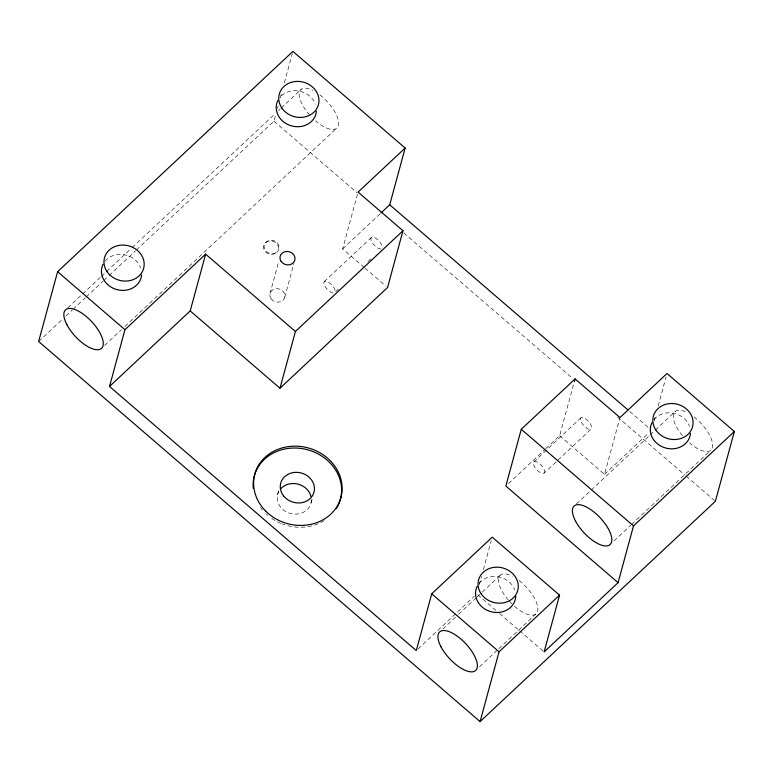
<?xml version="1.0" encoding="UTF-8"?>
<svg xmlns="http://www.w3.org/2000/svg" width="773" height="773" viewBox="0 0 773 773"><rect width="100%" height="100%" fill="white"/><g stroke="black" fill="none" stroke-linecap="round" stroke-linejoin="round"><path stroke-width="0.58" stroke-dasharray="3.87 2.9" d="M136.473 249.921L273.951 121.197L275.845 114.22M277.43 108.404L278.058 106.075M280.27 97.929L281.855 92.113M284.377 82.808L292.281 53.724M269.999 293.595L278.85 261.023M284.764 297.238L293.924 263.506M364.209 267.419L342.661 248.867L358.083 192.1M277.594 494.691L279.111 489.106M311.055 502.952L312.273 498.488M479.308 584.668L481.511 576.561M483.405 569.614L491.27 540.646M545.757 448.688L559.633 435.692L574.436 381.234M559.633 435.692L604.525 474.342L619.637 418.734M654.103 421.014L655.678 415.217M658.2 405.951L666.065 376.992M276.734 252.269L278 250.993A7.604 6.686 15.2 0 0 276.512 242.123A7.604 6.686 15.2 0 0 266.559 241.717L264.26 244.171A7.604 6.686 15.2 0 0 265.941 252.336A7.604 6.686 15.2 0 0 275.101 253.505L276.734 252.269A7.604 6.686 15.2 0 1 266.782 251.863A7.604 6.686 15.2 0 1 265.294 242.983M67.85 307.77L100.451 277.236M101.34 276.415L105.746 272.289M106.626 271.458L131.304 248.355M132.183 247.534L274.946 113.863M278.473 110.558L280.232 108.906M281.121 108.085L301.383 89.108M38.65 341.511L62.449 319.23M65.966 315.925L72.14 310.157M73.02 309.326L85.359 297.779M86.238 296.948L102.983 281.275M103.862 280.444L108.268 276.319M109.148 275.497L135.594 250.742M104.577 345.454L121.322 329.771M124.849 326.477L336.361 128.444M342.661 248.867L380.132 213.773M324.225 281.614L371.291 237.553M335.637 291.75L339.125 288.484M367.89 261.564L372.248 257.477M508.46 483.608L544.888 449.5M533.814 461.906L580.881 417.835M544.173 473.047A7.604 3.179 46.9 0 0 538.452 462.853A7.604 3.179 46.9 0 0 534.356 466.525A7.604 3.179 46.9 0 0 544.173 473.047L591.229 428.976A7.604 3.179 46.9 0 0 585.519 418.792A7.604 3.179 46.9 0 0 581.412 422.464A7.604 3.179 46.9 0 0 591.229 428.976M418.038 648.953L474.158 596.398M604.525 474.342L648.972 432.725M442.813 629.067L457.722 615.105M458.602 614.284L476.139 597.867M477.009 597.046L481.395 592.939M482.275 592.118L500.691 574.88M576.397 503.996L649.175 435.846M650.054 435.025L654.441 430.919M655.311 430.097L675.486 411.217M479.54 666.761L497.957 649.513M498.827 648.702L535.66 614.216M613.994 540.868L630.652 525.273M631.531 524.452L710.455 450.553M265.806 242.48L268.646 241.07A7.604 6.686 15.2 0 1 276.715 243.563A7.604 6.686 15.2 0 1 277.71 251.061M629.686 411.429L649.764 428.706M273.951 121.197L357.116 192.806M403.728 232.944L572.812 378.528M617.598 417.082L685.226 475.318M686.144 476.11L714.474 500.498M365.107 268.192L385.756 285.971M477.704 594.727L495.899 610.39M499.542 613.53L518.654 629.985M519.562 630.768L543.226 651.137M311.422 499.802A17.238 15.16 15.2 0 1 290.793 513.562A17.238 15.16 15.2 0 1 278.695 491.715M319.848 94.789A26.359 11.015 46.9 0 1 338.487 124.782A26.359 11.015 46.9 0 1 315.587 120.878M309.731 115.109A26.359 11.015 46.9 0 1 299.219 93.031A26.359 11.015 46.9 0 1 312.968 90.393M693.941 416.898A26.359 11.015 46.9 0 1 712.58 446.891A26.359 11.015 46.9 0 1 689.68 442.987M682.491 435.653A26.359 11.015 46.9 0 1 673.399 414.628A26.359 11.015 46.9 0 1 687.071 412.502M479.038 583.354A20.272 17.837 15.2 0 1 498.498 576.861A20.272 17.837 15.2 0 1 514.76 590.031M519.147 580.562A26.359 11.015 46.9 0 1 537.631 611.298A26.359 11.015 46.9 0 1 512.625 604.592M511.881 603.877A26.359 11.015 46.9 0 1 509.04 600.872M508.354 600.099A26.359 11.015 46.9 0 1 498.566 578.533A26.359 11.015 46.9 0 1 512.267 576.165M653.842 419.7A20.272 17.837 15.2 0 1 673.293 413.197A20.272 17.837 15.2 0 1 689.555 426.367M104.944 261.245A20.272 17.837 15.2 0 1 124.405 254.752A20.272 17.837 15.2 0 1 140.657 267.912M281.362 95.833A20.272 17.837 15.2 0 1 315.461 104.258M381.099 248.925A7.604 3.179 46.9 0 1 371.774 241.814A7.604 3.179 46.9 0 1 375.291 237.958A7.604 3.179 46.9 0 1 382.21 247.708M332.989 293.006A7.604 3.179 46.9 0 1 324.254 284.879A7.604 3.179 46.9 0 1 328.718 282.309A7.604 3.179 46.9 0 1 335.144 291.769M324.158 520.683A44.602 39.239 15.2 0 1 281.981 523.843M280.937 523.427A44.602 39.239 15.2 0 1 276.898 521.533M274.946 520.451A44.602 39.239 15.2 0 1 269.468 516.741M267.777 515.349A44.602 39.239 15.2 0 1 266.163 513.89M262.472 509.958A44.602 39.239 15.2 0 1 260.52 507.426M271.052 298.726A7.604 6.686 15.2 0 0 284.106 298.861A7.604 6.686 15.2 0 0 276.976 288.658A7.604 6.686 15.2 0 0 271.052 298.726"/><path stroke-width="1.16" d="M381.002 212.962L389.718 204.806L405.149 148.039L292.919 51.405L57.617 271.709L38.65 341.511L480.081 721.596L715.383 501.291L734.35 431.489L667.012 373.514L619.956 417.575L575.064 378.925L521.273 429.276L505.851 486.043L618.081 582.678L544.134 651.919L559.555 595.152L492.217 537.167L431.711 593.819L416.289 650.586L109.524 386.461L124.955 329.694L205.628 254.153L295.412 331.462L279.99 388.23L190.206 310.92L205.628 254.153M405.149 148.039L358.083 192.1L402.975 230.75L387.553 287.517L279.99 388.23M480.081 721.596L499.049 651.803L559.555 595.152M574.436 381.234L575.064 378.925M618.081 582.678L633.502 525.911L734.35 431.489M109.524 386.461L190.206 310.92M295.412 331.462L402.975 230.75M389.718 204.806L627.869 409.854M521.273 429.276L633.502 525.911M57.617 271.709L124.955 329.694M431.711 593.819L499.049 651.803M280.483 489.048A17.238 15.16 15.2 0 1 297.866 484.082A17.238 15.16 15.2 0 1 311.046 496.604M515.746 595.867A20.272 17.837 15.2 0 1 491.473 611.83A20.272 17.837 15.2 0 1 477.144 586.33M690.482 433.382A20.272 17.837 15.2 0 1 665.621 448.002A20.272 17.837 15.2 0 1 651.939 422.667M141.594 274.937A20.272 17.837 15.2 0 1 116.733 289.546A20.272 17.837 15.2 0 1 103.041 264.221M316.389 111.273A20.272 17.837 15.2 0 1 291.527 125.893A20.272 17.837 15.2 0 1 277.845 100.558M253.911 477.598A44.602 39.239 15.2 0 1 310.64 450.698A44.602 39.239 15.2 0 1 337.811 506.054M337.347 506.933A44.602 39.239 15.2 0 1 336.342 508.644M253.264 488.439A44.602 39.239 15.2 0 1 253.109 484.458M253.138 483.463A44.602 39.239 15.2 0 1 253.718 478.564M66.913 324.737A26.359 11.015 46.9 0 0 101.06 348.758A26.359 11.015 46.9 0 0 82.74 313.77A26.359 11.015 46.9 0 0 66.913 324.737M441.016 646.846A26.359 11.015 46.9 0 0 475.153 670.867A26.359 11.015 46.9 0 0 456.843 635.879A26.359 11.015 46.9 0 0 441.016 646.846M575.47 520.954A26.359 11.015 46.9 0 0 609.607 544.975A26.359 11.015 46.9 0 0 591.297 509.987A26.359 11.015 46.9 0 0 575.47 520.954M265.632 511.021A44.602 39.239 15.2 0 0 340.246 499.648A44.602 39.239 15.2 0 0 287.72 446.707A44.602 39.239 15.2 0 0 265.632 511.021M281.169 261.496A7.604 6.686 15.2 0 0 294.223 261.632A7.604 6.686 15.2 0 0 287.092 251.438A7.604 6.686 15.2 0 0 281.169 261.496M481.299 594.002A20.272 17.837 15.2 0 0 516.093 594.369A20.272 17.837 15.2 0 0 497.087 567.169A20.272 17.837 15.2 0 0 481.299 594.002M107.205 271.893A20.272 17.837 15.2 0 0 142 272.26A20.272 17.837 15.2 0 0 122.994 245.06A20.272 17.837 15.2 0 0 107.205 271.893M282 108.239A20.272 17.837 15.2 0 0 316.795 108.597A20.272 17.837 15.2 0 0 297.789 81.397A20.272 17.837 15.2 0 0 282 108.239M656.093 430.348A20.272 17.837 15.2 0 0 690.888 430.706A20.272 17.837 15.2 0 0 671.882 403.506A20.272 17.837 15.2 0 0 656.093 430.348M283.536 495.841A17.238 15.16 15.2 0 0 312.988 494.759A17.238 15.16 15.2 0 0 295.557 472.351A17.238 15.16 15.2 0 0 283.536 495.841"/></g></svg>
